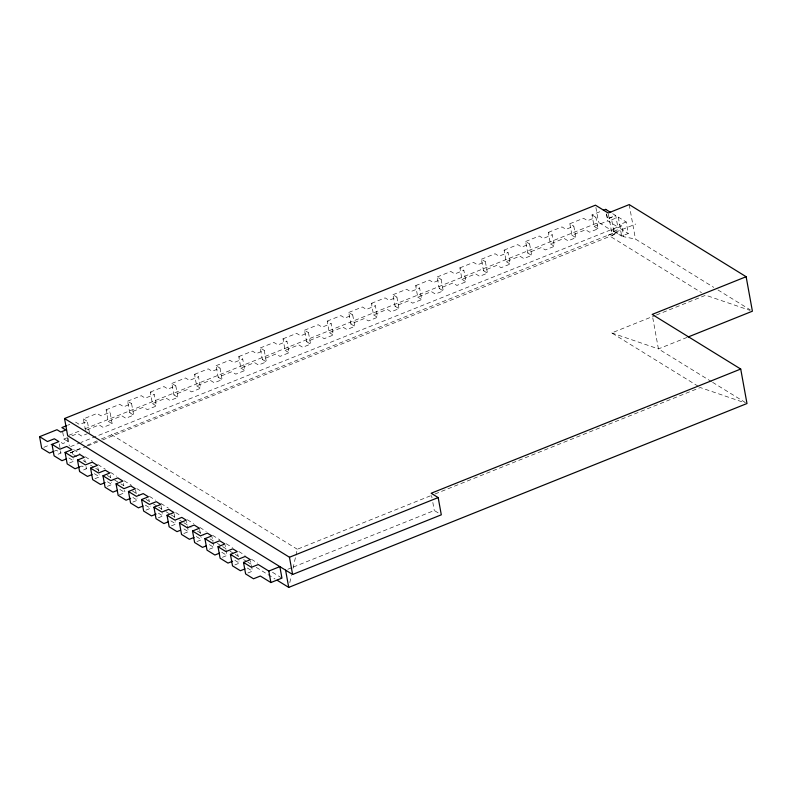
<?xml version="1.0" encoding="UTF-8"?>
<svg xmlns="http://www.w3.org/2000/svg" width="792" height="792" viewBox="0 0 792 792"><rect width="100%" height="100%" fill="white"/><g stroke="black" fill="none" stroke-linecap="round" stroke-linejoin="round"><path stroke-width="0.59" stroke-dasharray="3.96 2.97" d="M289.793 582.625L291.406 575.477M293.01 568.319L295.693 556.4M295.96 555.202L297.297 549.242L433.927 494.426M76.784 456.687L70.488 452.796L82.606 447.361M87.011 445.381L96.931 440.926M101.336 438.946L635.847 224.007M67.577 425.284L69.854 424.363M85.486 430.422L83.398 418.928L97.069 413.444L101.029 415.889L110.058 412.266L112.147 423.76L103.118 427.383L99.158 424.938L86.635 429.967M106.098 409.82L119.77 404.336L123.73 406.781L131.581 403.633L133.67 415.117L125.819 418.275L121.859 415.83L108.187 421.314L106.098 409.82L110.058 412.266M127.621 401.188L141.293 395.703L145.253 398.148L154.282 394.525L156.37 406.009L147.342 409.632L143.382 407.197L129.71 412.682L127.621 401.188L131.581 403.633M150.322 392.08L163.994 386.595L167.953 389.04L175.804 385.882L177.893 397.376L170.042 400.524L166.082 398.089L152.41 403.573L150.322 392.08L154.282 394.525M171.844 383.447L185.516 377.962L189.476 380.398L198.505 376.774L200.594 388.268L191.565 391.892L187.605 389.446L173.933 394.931L171.844 383.447L175.804 385.882M194.545 374.339L208.217 368.854L212.177 371.29L220.028 368.141L222.116 379.635L214.266 382.783L210.306 380.338L196.634 385.823L194.545 374.339L198.505 376.774M216.067 365.696L229.739 360.212L233.699 362.657L242.728 359.033L244.817 370.527L235.788 374.151L231.828 371.705L218.156 377.19L216.067 365.696L220.028 368.141M238.768 356.588L252.44 351.103L256.4 353.549L264.251 350.401L266.34 361.885L258.489 365.043L254.529 362.597L240.857 368.082L238.768 356.588L242.728 359.033M260.291 347.955L273.963 342.471L277.923 344.916L286.952 341.293L289.04 352.777L280.012 356.4L276.052 353.965L262.38 359.449L260.291 347.955L264.251 350.401M282.992 338.847L296.663 333.363L300.623 335.808L308.474 332.65L310.563 344.144L302.712 347.292L298.752 344.857L285.08 350.341L282.992 338.847L286.952 341.293M304.514 330.214L318.186 324.73L322.146 327.165L331.175 323.542L333.264 335.036L324.235 338.659L320.275 336.214L306.603 341.698L304.514 330.214L308.474 332.65M327.215 321.107L340.887 315.622L344.847 318.057L352.697 314.909L354.786 326.403L346.936 329.551L342.976 327.106L329.304 332.59L327.215 321.107L331.175 323.542M348.737 312.464L362.409 306.979L366.369 309.425L375.398 305.801L377.487 317.295L368.458 320.918L364.498 318.473L350.826 323.958L348.737 312.464L352.697 314.909M371.438 303.356L385.11 297.871L389.07 300.317L396.921 297.168L399.01 308.652L391.159 311.81L387.199 309.365L373.527 314.85L371.438 303.356L375.398 305.801M392.961 294.723L406.633 289.238L410.593 291.684L419.621 288.06L421.71 299.544L412.682 303.168L408.721 300.732L395.05 306.217L392.961 294.723L396.921 297.168M415.661 285.615L429.333 280.13L433.293 282.576L441.144 279.418L443.233 290.912L435.382 294.06L431.422 291.624L417.75 297.109L415.661 285.615L419.621 288.06M437.184 276.982L450.856 271.498L454.816 273.933L463.845 270.31L465.934 281.803L456.905 285.427L452.945 282.982L439.273 288.466L437.184 276.982L441.144 279.418M459.885 267.874L473.557 262.39L477.517 264.825L485.367 261.677L487.456 273.171L479.606 276.319L475.645 273.874L461.974 279.358L459.885 267.874L463.845 270.31M481.407 259.232L495.079 253.747L499.039 256.192L508.068 252.569L510.157 264.063L501.128 267.686L497.168 265.241L483.496 270.725L481.407 259.232L485.367 261.677M504.108 250.124L517.78 244.639L521.74 247.084L529.591 243.936L531.679 255.42L523.829 258.578L519.869 256.133L506.197 261.617L504.108 250.124L508.068 252.569M525.631 241.491L539.303 236.006L543.263 238.451L552.291 234.828L554.38 246.312L545.351 249.935L541.391 247.5L527.719 252.985L525.631 241.491L529.591 243.936M548.331 232.383L562.003 226.898L565.963 229.343L573.814 226.185L575.903 237.679L568.052 240.827L564.092 238.392L550.42 243.877L548.331 232.383L552.291 234.828M569.854 223.75L583.526 218.265L587.486 220.701L595.931 217.315L598.019 228.809L589.575 232.195L585.615 229.749L571.943 235.234L569.854 223.75L573.814 226.185M598.019 228.809L594.079 226.383L591.99 214.889L602.267 210.761M89.447 432.868L87.358 421.374L79.507 424.522L75.547 422.087M102.584 439.926L612.226 235.432L614.315 234.284L611.681 219.79L609.097 218.196L615.731 215.533L617.819 227.027L80.923 442.451M68.825 435.293L80.289 430.69M84.873 428.848L598.603 222.413L611.335 230.274L621.839 226.057L623.779 236.739L635.471 239.075L713.77 287.367M609.097 218.196L615.681 215.553M62.717 432.165L63.964 439.055L67.389 437.689M71.943 435.857L77.636 433.57L81.596 436.016L87.209 433.768M594.079 226.383L607.82 220.859L617.819 227.027M43.857 447.312L50.371 444.698M611.681 219.79L618.324 217.137L626.195 221.988L628.284 233.482L621.651 236.145L611.186 229.69M67.3 438.055L67.924 441.5L62.845 443.54L60.004 441.797M54.143 451.202L56.44 450.282L60.964 453.073L56.381 454.915M626.195 221.988L619.562 224.651L621.839 226.057M70.597 446.589L79.774 442.906M613.77 231.284L616.849 232.898L613.77 231.284L620.413 228.621L628.284 233.482M70.488 452.796L86.536 446.361M87.684 445.906L98 441.758M69.468 462.983L74.042 461.142L73.626 458.845M79.636 466.924L81.922 466.003L86.447 468.795L80.725 471.091M94.951 478.705L99.535 476.863L99.119 474.566M107.356 486.357L111.939 484.516L111.523 482.219M119.295 494.881L125.027 492.584L124.601 490.288M132.848 502.078L137.432 500.237L137.006 497.94M145.936 510.147L150.51 508.306L150.094 506.009M698.197 386.268L611.721 332.927L655.271 315.454M656.419 314.998L705.702 295.218L750.064 310.395M158.341 517.79L162.914 515.958L162.499 513.662M171.418 525.858L176.002 524.027L175.586 521.73M183.823 533.511L188.407 531.679L186.526 521.334M687.08 337.402L658.429 348.906L611.721 332.927M196.911 541.579L201.485 539.748L201.069 537.451M209.316 549.232L213.889 547.401L212.008 537.055M222.394 557.301L226.977 555.469L225.096 545.124M234.798 564.953L239.382 563.112L238.966 560.815M435.075 493.96L700.286 387.545L744.648 402.722M247.886 573.002L252.45 571.171L250.569 560.835M287.803 569.27L292.228 567.498M293.327 567.052L434.293 510.493L439.303 513.582M612.662 213.682L615.731 215.533M717.948 289.951L750.311 309.91M591.99 214.889L595.931 217.315M623.779 236.739L617.216 232.69L608.207 235.095L701.504 292.634M571.943 235.234L575.903 237.679M550.42 243.877L554.38 246.312M527.719 252.985L531.679 255.42M711.562 381.675L658.429 348.906L652.588 316.8M712.602 382.318L746.985 403.524M506.197 261.617L510.157 264.063M483.496 270.725L487.456 273.171M461.974 279.358L465.934 281.803M439.273 288.466L443.233 290.912M417.75 297.109L421.71 299.544M395.05 306.217L399.01 308.652M373.527 314.85L377.487 317.295M350.826 323.958L354.786 326.403M329.304 332.59L333.264 335.036M306.603 341.698L310.563 344.144M285.08 350.341L289.04 352.777M262.38 359.449L266.34 361.885M240.857 368.082L244.817 370.527M218.156 377.19L222.116 379.635M196.634 385.823L200.594 388.268M173.933 394.931L177.893 397.376M152.41 403.573L156.37 406.009M129.71 412.682L133.67 415.117M108.187 421.314L112.147 423.76M111.246 434.491L297.297 549.242M83.398 418.928L87.358 421.374M63.964 439.055L67.924 441.5M73.656 449.648L79.962 453.539M85.229 456.786L92.595 461.33M97.852 464.567L105.217 469.112M110.474 472.359L116.79 476.249M124.146 480.793L131.512 485.338M136.769 488.575L142.035 491.822M149.401 496.366L155.707 500.257M160.964 503.504L168.33 508.038M175.695 512.582L180.952 515.83M187.268 519.72L193.585 523.611M199.891 527.502L206.207 531.402M212.513 535.293L219.879 539.837M226.195 543.728L232.501 547.618M238.818 551.509L245.124 555.41M251.44 559.301L257.747 563.191M272.478 572.279L281.942 578.111M83.081 460.568L86.229 462.508M90.427 465.092L94.624 467.686M95.674 468.329L99.871 470.923M107.217 475.447L113.504 479.328M114.553 479.982L119.8 483.209M120.849 483.863L123.998 485.803M132.393 490.981L139.739 495.505M146.035 499.396L152.331 503.276M153.381 503.92L157.578 506.514M158.628 507.157L164.924 511.038M165.964 511.682L170.161 514.275M171.211 514.919L175.408 517.513M179.606 520.096L182.754 522.037M183.803 522.69L191.149 527.215M197.446 531.095L203.742 534.986M210.038 538.867L216.335 542.748M217.384 543.391L221.572 545.985M222.621 546.628L228.918 550.509M229.967 551.163L234.165 553.747M235.214 554.39L239.412 556.984M243.609 559.568L246.757 561.508M247.807 562.162L252.005 564.745M256.202 567.339L275.081 578.982M68.845 457.934L74.042 461.142M94.327 473.656L99.535 476.863M107.415 481.724L111.939 484.516M119.82 489.377L125.027 492.584M132.898 497.445L137.432 500.237M145.302 505.098L150.51 508.306M158.39 513.167L162.914 515.958M170.795 520.819L176.002 524.027M183.873 528.888L188.407 531.679M196.277 536.531L201.485 539.748M209.365 544.609L213.889 547.401M221.77 552.252L226.977 555.469M234.858 560.32L239.382 563.112M247.262 567.973L252.45 571.171M629.204 204.603L635.471 239.075M618.324 217.137L621.651 236.145M608.414 214.177L612.226 235.422L617.216 232.69L617.324 233.482M606.573 213.969L607.82 220.859M606.524 213.989L607.781 220.879M595.891 207.474L598.603 222.413M431.581 495.554L431.996 497.851M432.828 502.445L434.293 510.493M237.709 553.925L238.125 556.222M199.604 529.403L200.861 536.293M174.121 513.681L175.369 520.582M161.033 505.613L162.291 512.513M148.837 499.108L149.262 501.405M135.551 489.892L136.798 496.792M123.354 483.387L123.77 485.694M110.266 475.319L110.682 477.625M97.861 467.676L98.911 473.418M84.784 459.598L85.199 461.904M86.031 466.498L86.447 468.795M72.379 451.955L72.795 454.252M59.291 443.886L60.341 449.628M60.548 450.777L60.964 453.073M68.033 438.016L69.27 445.926"/><path stroke-width="1.19" d="M277.18 580.279L288.724 587.397L746.985 403.524L740.718 369.042L431.165 493.258L438.174 497.574L441.302 514.82L292.604 574.477L67.676 435.758L64.548 418.522L595.465 205.178L608.197 213.028L629.204 204.603L746.133 276.715L752.4 311.197L688.218 336.947M66.439 425.74L61.875 427.571L65.835 430.007L60.756 432.046L56.974 429.719L39.6 436.689L41.689 448.183L49.569 453.044L53.005 451.658M603.405 210.306L605.741 209.375M66.548 458.855L61.974 460.687L54.094 455.836L52.005 444.342L58.875 441.58L54.351 438.788L47.48 441.55L39.6 436.689M79.636 466.924L75.052 468.765L67.181 463.904L65.093 452.41L71.953 449.648L66.756 446.44L59.885 449.203L52.005 444.342M92.04 474.576L87.457 476.408L79.586 471.557L77.497 460.063L84.368 457.301L79.834 454.509L72.963 457.271L65.093 452.41M105.118 482.645L100.544 484.476L92.664 479.625L90.575 468.131L97.446 465.369L92.238 462.162L85.368 464.924L77.497 460.063M117.523 490.298L112.949 492.129L105.069 487.268L102.98 475.784L109.85 473.022L105.326 470.23L98.456 472.992L90.575 468.131M130.611 498.366L126.027 500.197L118.156 495.346L116.068 483.853L122.938 481.09L117.731 477.883L110.86 480.635L102.98 475.784M143.015 506.009L138.432 507.85L130.561 502.989L128.472 491.495L135.343 488.743L130.809 485.951L123.938 488.704L116.068 483.853M156.103 514.087L151.52 515.919L143.639 511.058L141.55 499.574L148.421 496.812L143.213 493.604L136.353 496.356L128.472 491.495M168.508 521.73L163.924 523.571L156.044 518.711L153.955 507.217L160.825 504.464L156.301 501.673L149.431 504.425L141.55 499.574M746.133 276.715L652.163 314.424L740.718 369.042M180.447 530.264L177.012 531.64L169.132 526.779L167.043 515.285L173.913 512.533L168.706 509.325L161.835 512.077L153.955 507.217M193.99 537.451L189.417 539.293L181.536 534.432L179.447 522.938L186.318 520.186L181.784 517.394L174.923 520.146L167.043 515.285M205.93 545.985L202.495 547.361L194.614 542.5L192.525 531.006L199.396 528.254L194.198 525.047L187.328 527.799L179.447 522.938M219.483 553.172L214.899 555.014L207.019 550.153L204.93 538.659L211.801 535.907L207.276 533.115L200.406 535.867L192.525 531.006M232.561 561.241L227.987 563.082L220.107 558.221L218.018 546.727L224.888 543.975L219.681 540.768L212.81 543.52L204.93 538.659M244.966 568.894L240.392 570.735L232.511 565.874L230.422 554.38L237.293 551.628L232.769 548.836L225.898 551.588L218.018 546.727M243.52 562.419L251.42 567.29L258.251 564.548L268.805 571.062L279.853 566.626L281.942 578.111L270.894 582.546L260.34 576.041L253.509 578.784L245.609 573.913L243.52 562.419L250.361 559.677L245.173 556.479L238.303 559.241L230.422 554.38M64.548 418.522L289.466 557.241L438.174 497.574M605.692 209.385L610.731 212.454M289.466 557.241L292.604 574.477M285.595 570.161L288.724 587.397M268.805 571.062L270.894 582.546"/></g></svg>
